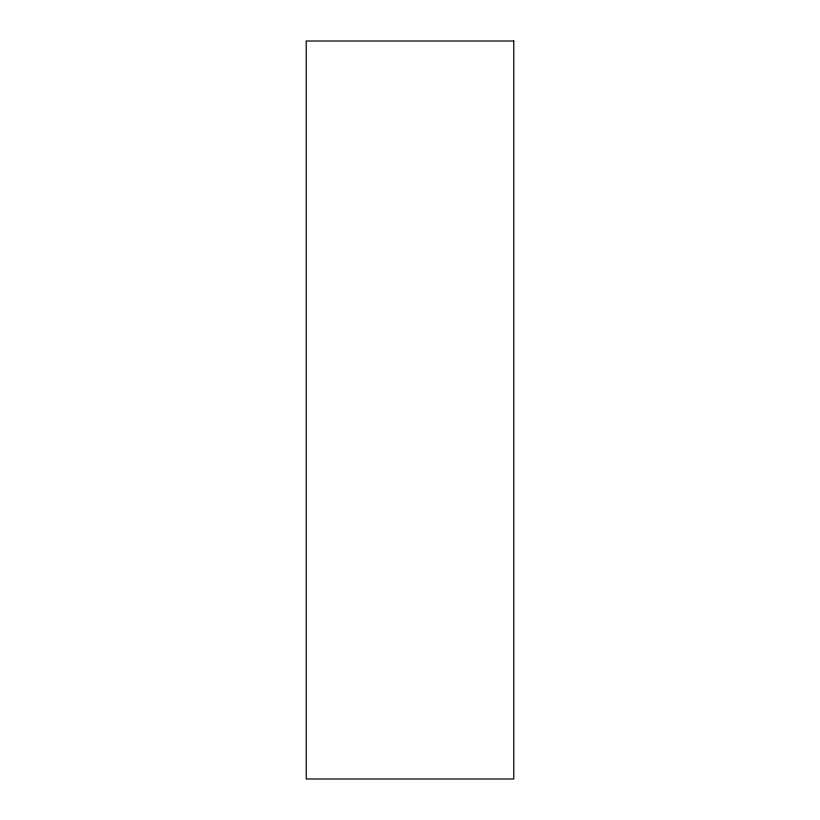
<?xml version="1.0" encoding="UTF-8"?>
<svg xmlns="http://www.w3.org/2000/svg" width="820" height="820" viewBox="0 0 820 820"><rect width="100%" height="100%" fill="white"/><g stroke="black" fill="none" stroke-linecap="round" stroke-linejoin="round"><path stroke-width="1.23" d="M513.781 41L306.219 41L306.219 779L513.781 779L513.781 41"/></g></svg>
